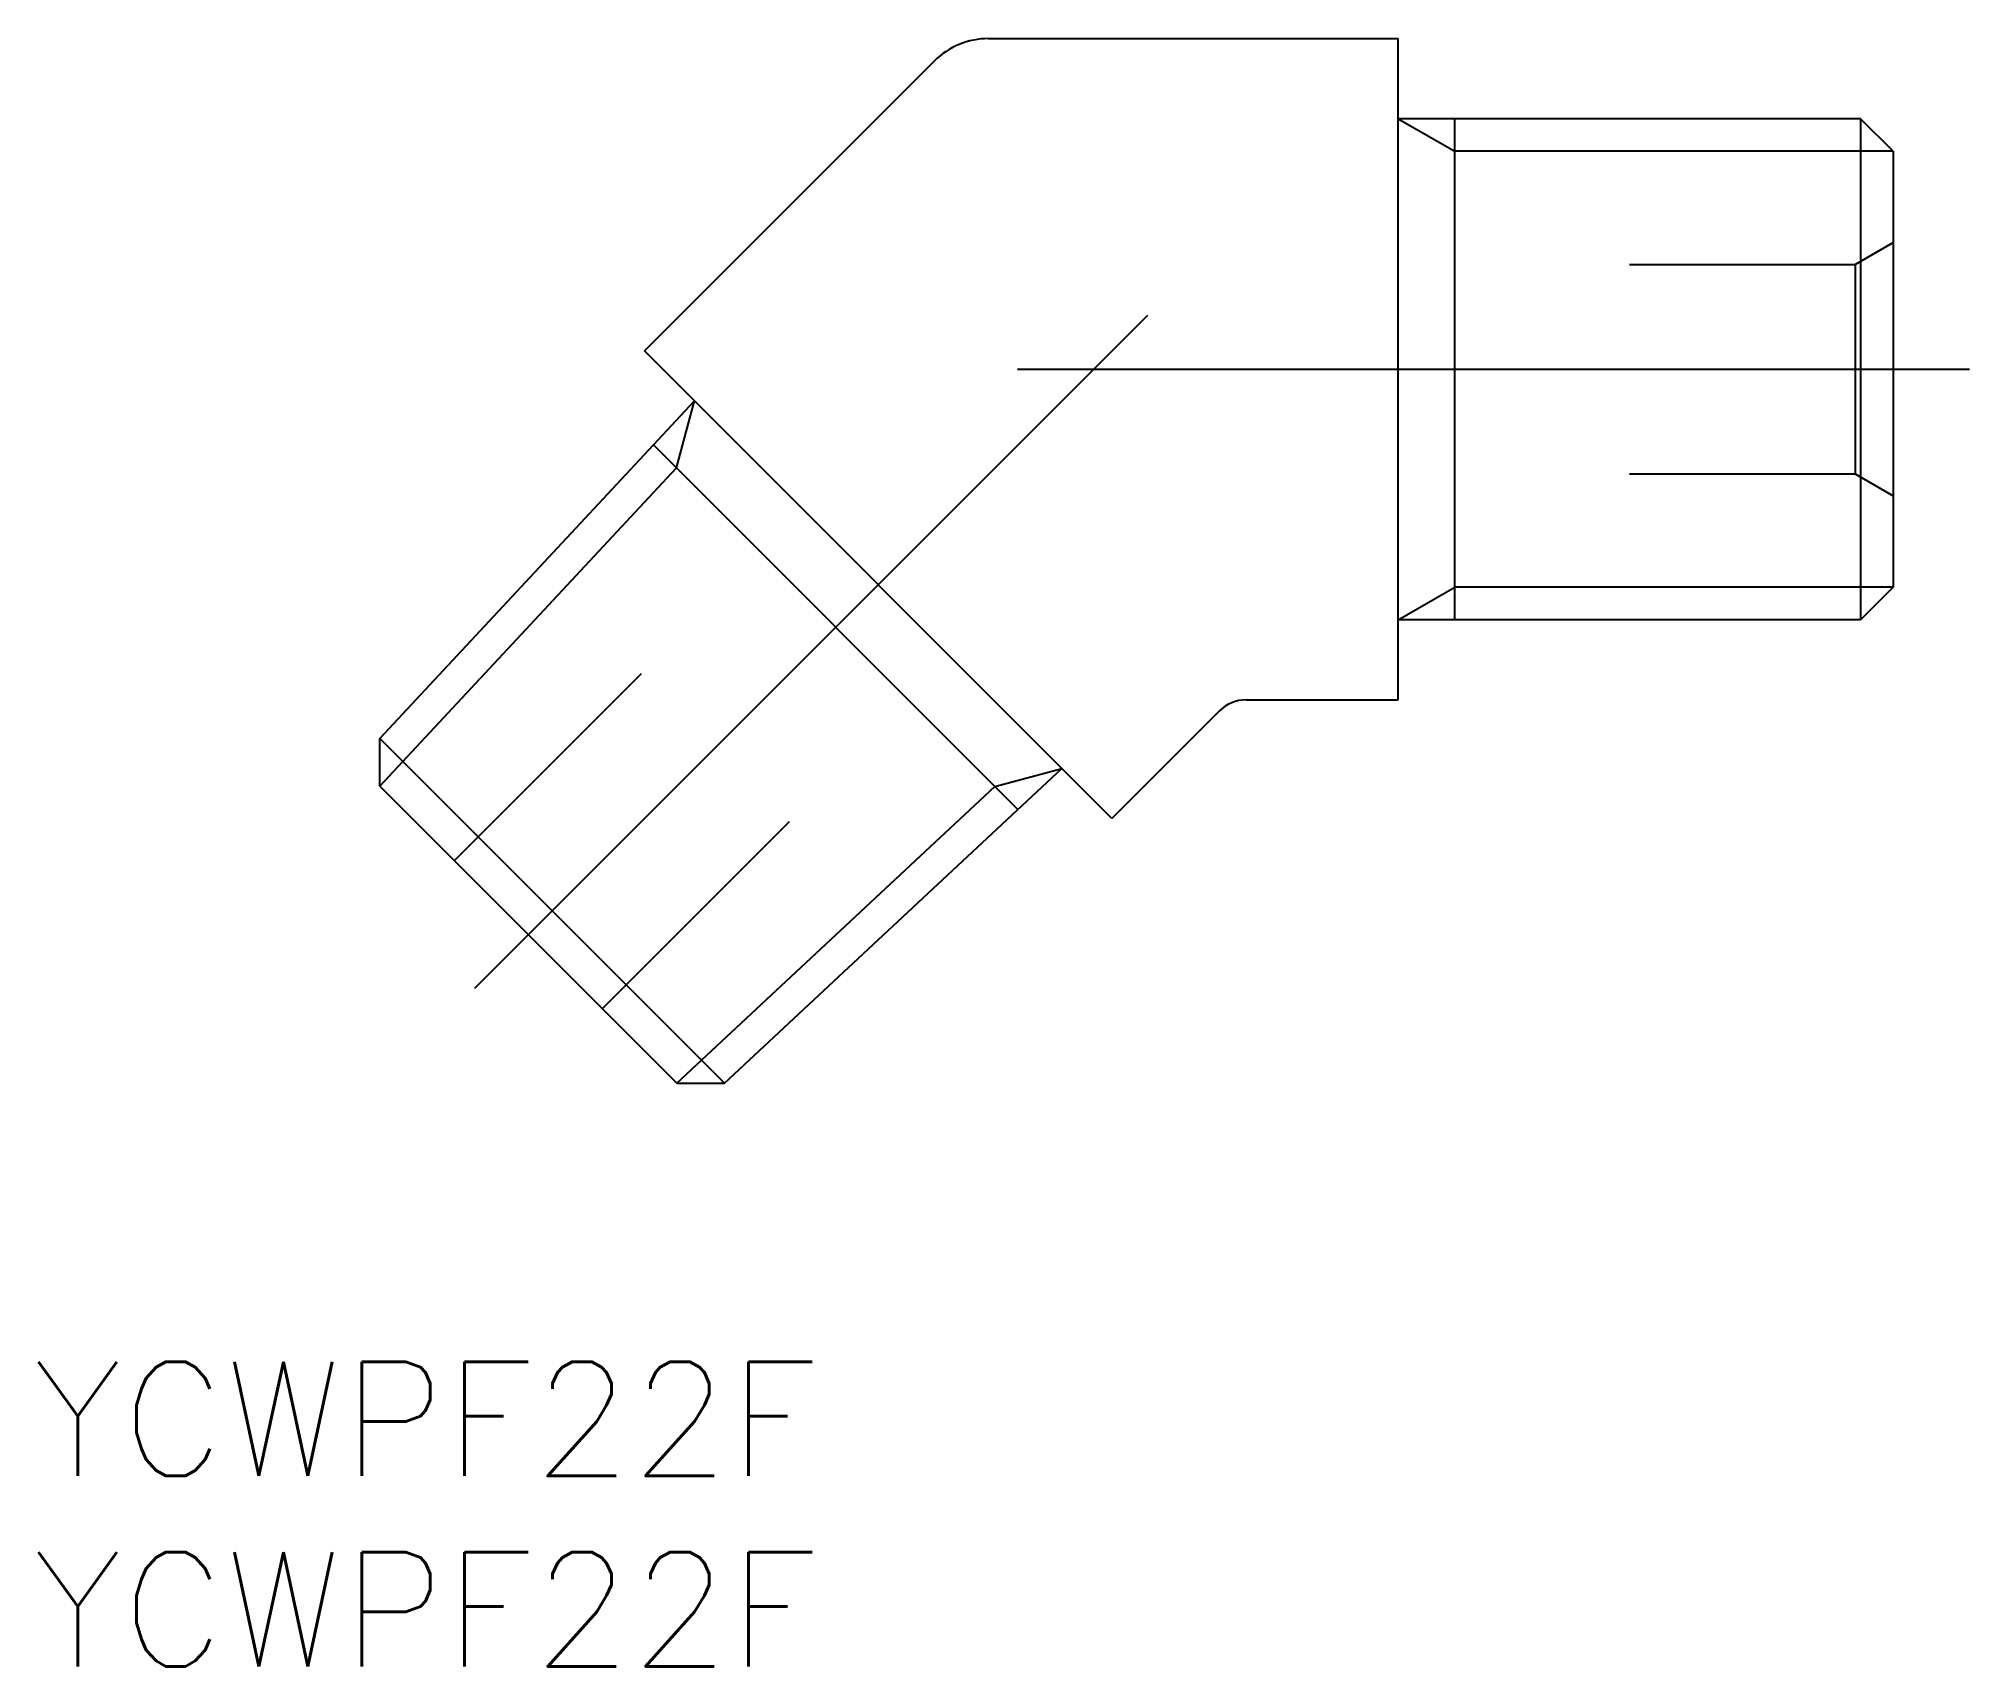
# Model space of a CAD drawing. Extents: x -48.7 to 2, y -34.1 to 8.7.
import ezdxf

# ---------------------------------------------------------------- set-up
doc = ezdxf.new("R2010")
doc.units = 0
doc.linetypes.add('CENTER', pattern=[50.8, 31.75, -6.35, 6.35, -6.35])
doc.linetypes.add('DASHED', pattern=[19.05, 12.7, -6.35])
doc.layers.get('0').update_dxf_attribs({"linetype": 'CONTINUOUS'})
doc.layers.add('CENTER', color=1, linetype='CENTER')
doc.styles.get("Standard").update_dxf_attribs({"font": 'txt.shx', "height": 3, "bigfont": 'bigfont.shx'})

msp = doc.modelspace()

# ---------------------------------------------------------------- linework, layer by layer
at = {"color": 7, "linetype": 'CONTINUOUS'}
for p, q in [((-23.767, 8.68), (-13, 8.68)), ((-13, -8.68), (-13, 8.68)), ((-25.181, 8.094), (-32.794, 0.481)), ((-0.856, 6.578), (-13, 6.578)), ((-11.517, -6.579), (-11.517, 6.578)), ((-0.856, 6.578), (-0.856, -6.579)), ((0, 5.723), (-0.856, 6.578)), ((0, 5.723), (0, -5.722)), ((-20.519, -11.794), (-32.794, 0.481)), ((-39.747, -9.697), (-31.481, -0.833)), ((-32.558, -1.987), (-22.987, -11.558)), ((0, -5.722), (-0.856, -6.579)), ((-0.856, -6.579), (-13, -6.579)), ((-17.698, -8.973), (-20.519, -11.794)), ((-16.991, -8.68), (-13, -8.68)), ((-30.697, -18.747), (-39.747, -9.697)), ((-39.747, -10.951), (-39.747, -9.697)), ((-30.697, -18.747), (-21.833, -10.481)), ((-39.747, -10.951), (-31.951, -18.747)), ((-31.951, -18.747), (-30.697, -18.747))]:
    msp.add_line(p, q, dxfattribs=at)
at = {"color": 3, "linetype": 'CONTINUOUS'}
for p, q in [((-13, 6.578), (-11.517, 5.723)), ((0, 5.723), (-11.517, 5.723)), ((-31.953, -2.593), (-31.481, -0.833)), ((-39.747, -10.951), (-31.953, -2.593)), ((-13, -6.579), (-11.517, -5.722)), ((0, -5.722), (-11.517, -5.722)), ((-23.593, -10.953), (-21.833, -10.481)), ((-31.951, -18.747), (-23.593, -10.953))]:
    msp.add_line(p, q, dxfattribs=at)
at = {"color": 3, "linetype": 'DASHED'}
for p, q in [((-1, 2.75), (0, 3.327)), ((-6.928, 2.75), (-1, 2.75)), ((-1, 2.75), (-1, -2.75)), ((-6.928, -2.75), (-1, -2.75)), ((-1, -2.75), (0, -3.327)), ((-32.884, -7.995), (-37.794, -12.905)), ((-28.995, -11.884), (-33.905, -16.794))]:
    msp.add_line(p, q, dxfattribs=at)
at = {"color": 7, "linetype": 'CONTINUOUS'}
for centre, radius in [((-23.767, 6.68), 2), ((-16.991, -9.68), 1)]:
    msp.add_arc(centre, radius, 90, 135, dxfattribs=at)
at = {"layer": 'CENTER', "color": 1, "linetype": 'CENTER'}
for p, q in [((-19.586, 1.414), (-37.263, -16.263)), ((-23, 0), (2, 0))]:
    msp.add_line(p, q, dxfattribs=at)

# ---------------------------------------------------------------- texts
at = {"color": 7, "linetype": 'CONTINUOUS'}
for p in [(-48.838, -29.057), (-48.838, -34.057)]:
    msp.add_text('YCWPF22F', height=3, dxfattribs=at).set_placement(p)

doc.saveas('drawing.dxf')
